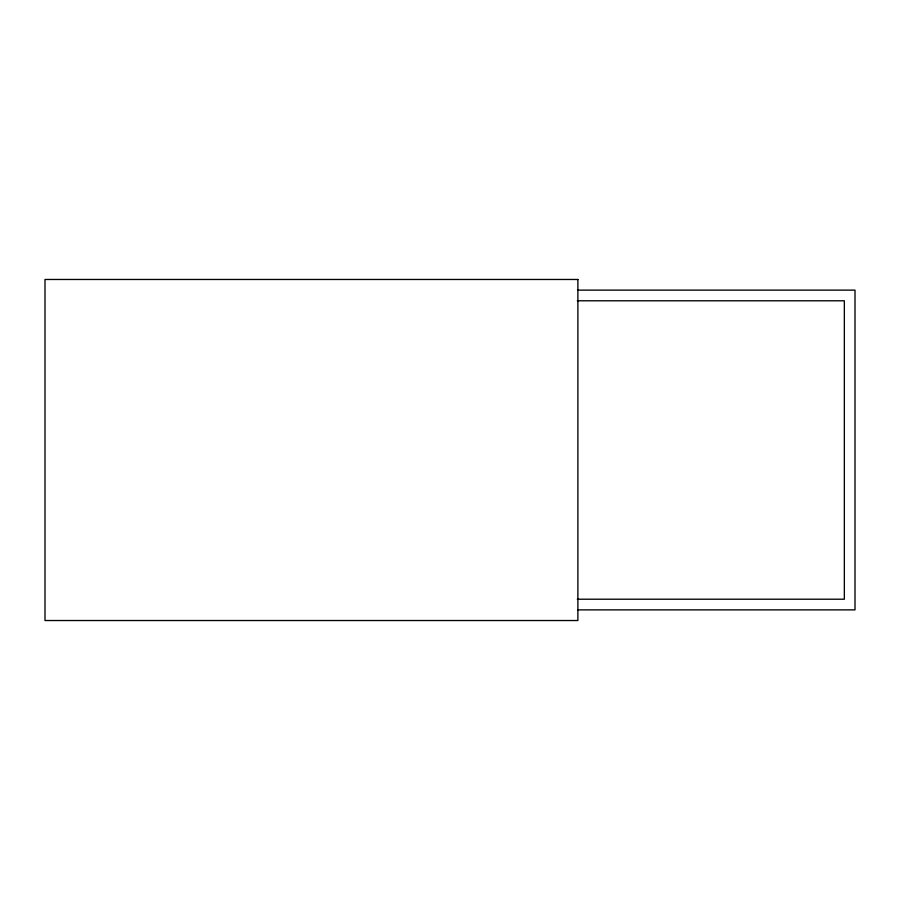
<?xml version="1.0" encoding="UTF-8"?>
<svg xmlns="http://www.w3.org/2000/svg" width="900" height="900" viewBox="0 0 900 900"><rect width="100%" height="100%" fill="white"/><g stroke="black" fill="none" stroke-linecap="round" stroke-linejoin="round"><path stroke-width="1.35" d="M578.002 290.126L855 290.126L855 609.874L578.002 609.874M577.305 300.791L844.346 300.791L844.346 599.209L577.305 599.209M577.89 279.472L45 279.472L45 620.528L577.89 620.528L577.89 279.472"/></g></svg>
